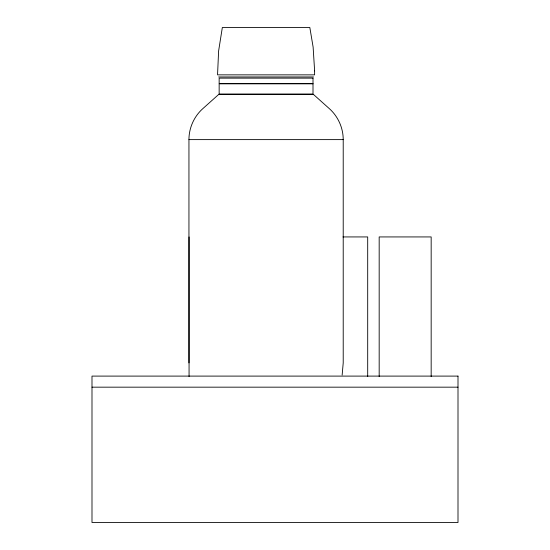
<?xml version="1.0" encoding="UTF-8"?>
<svg xmlns="http://www.w3.org/2000/svg" width="550" height="550" viewBox="0 0 550 550"><rect width="100%" height="100%" fill="white"/><g stroke="black" fill="none" stroke-linecap="round" stroke-linejoin="round"><path stroke-width="0.82" d="M188.946 362.904L188.946 139.618C188.925 127.951 194.088 116.421 202.799 108.666L218.859 94.297L313.301 94.297L329.361 108.666C338.071 116.421 343.234 127.951 343.214 139.618L343.214 362.904L342.141 375.059M218.625 76.966L313.534 76.966M188.946 139.618L343.214 139.618M342.98 236.933L367.696 236.933L367.696 376.571M91.994 387.166L458.006 387.166M431.166 376.571L431.166 236.933L379.177 236.933L379.177 376.571M189.062 236.933L189.062 376.571M314.621 70.881L314.607 74.855L217.553 74.855L218.604 51.04L222.337 27.5L309.829 27.5L313.122 47.094L314.621 70.881M313.005 78.134L219.154 78.134L219.154 83.552L313.005 83.552L313.005 78.134M313.005 83.834L219.154 83.834L219.154 94.126L313.005 94.126L313.005 83.834M458.006 376.097L91.994 376.097L91.994 522.5L457.999 522.5L458.006 376.097"/></g></svg>
